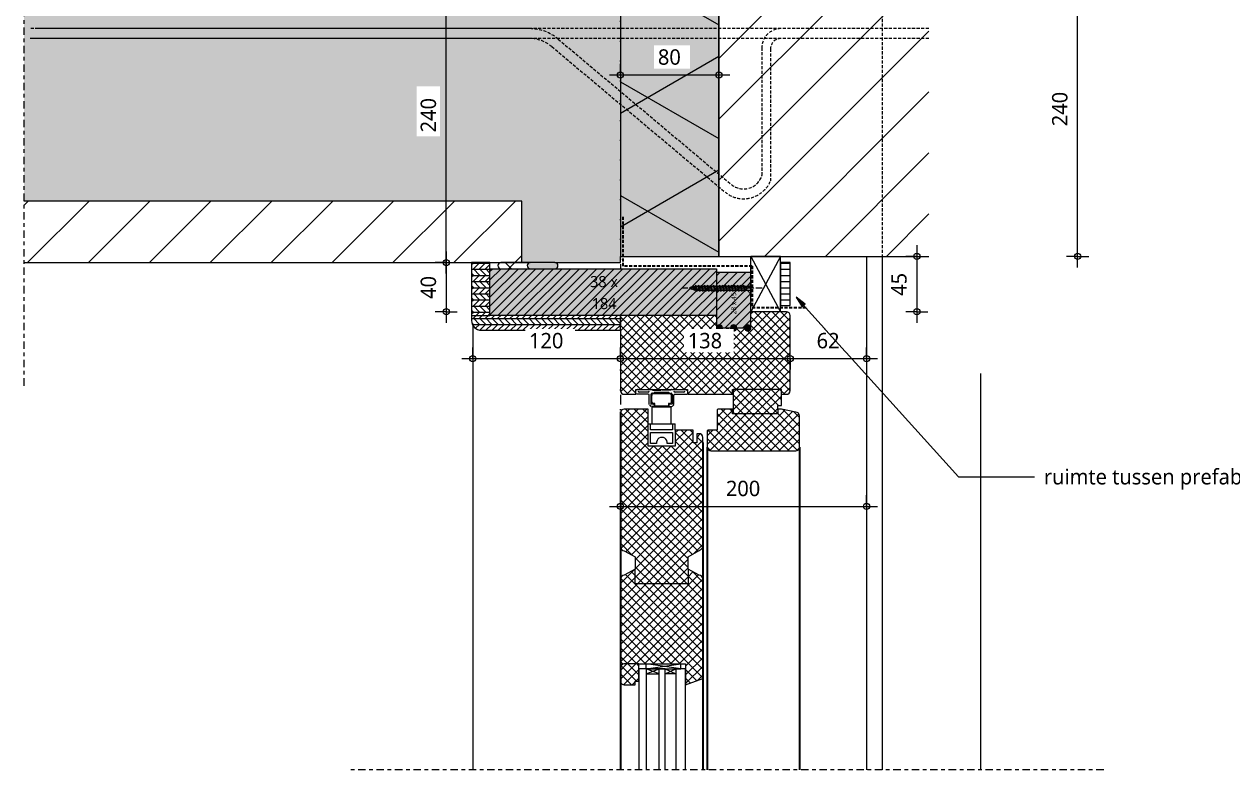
# Model space of a CAD drawing. Header units: millimetres. Extents: x -435 to 27166, y -19117 to 26500.
# Drawn here: x 7093 to 8075, y -17867 to -17261 of the extents above; entities that cross this region are included whole.
import ezdxf

# ---------------------------------------------------------------- set-up
doc = ezdxf.new("R2010")
doc.units = ezdxf.units.MM
for name, pattern in [('MV_center', [15, 6, -3, 3, -3]), ('MV_hartlijn_staal', [6.6, 5, -0.8, 0, -0.8]), ('MV_hidden', [3.75, 2.5, -1.25]), ('MV_stramien', [16, 8, -4, 0, -4])]:
    doc.linetypes.add(name, pattern=pattern)
for name, color, linetype, lineweight in [('A-ANNO-DIMS', 211, 'Continuous', 13), ('A-ANNO-DIMS-5', 211, 'Continuous', 13), ('A-ANNO-NOTE', 131, 'Continuous', 18), ('A-DETL', 90, 'Continuous', 13), ('A-DETL-GENF', 92, 'Continuous', 18), ('A-DETL-MEDM', 33, 'Continuous', 18), ('G-ANNO-TEXT', 231, 'Continuous', 13)]:
    doc.layers.add(name, color=color, linetype=linetype, lineweight=lineweight)
doc.styles.add('Segoe UI_1', font='segoeui.ttf', dxfattribs={"height": 4})
doc.styles.add('Segoe UI_2', font='segoeui.ttf', dxfattribs={"height": 9})
doc.styles.add('Segoe UI_3', font='segoeui.ttf', dxfattribs={"height": 12.5})
doc.dimstyles.new('2_5_mm_5', dxfattribs={"dimscale": 304.8, "dimtxt": 13.092049, "dimasz": 0.016404, "dimexe": 0.029528, "dimexo": 0.0625, "dimgap": 0.014764, "dimtad": 1, "dimdec": 0, "dimzin": 0, "dimdsep": 46, "dimtxsty": 'Segoe UI_3', "dimblk1": 'DOTBLANK', "dimblk2": 'DOTBLANK', "dimsah": 1, "dimcen": 0.09, "dimdle": 0.029528, "dimazin": 0, "dimtfac": 1, "dimtdec": 4, "dimtix": 1, "dimtmove": 0, "dimatfit": 3, "dimfxl": 0.029528, "dimfxlon": 1, "dimtvp": 1, "dimtfill": 1, "dimtolj": 1, "dimtzin": 0, "dimarcsym": 2})
pattern_1 = [(45, (0, 0), (-24.74874, 24.74874), [])]
pattern_2 = [(45, (0, 0), (-3.5355339, 3.5355339), []), (135, (0, 0), (-3.5355339, -3.5355339), [])]
pattern_3 = [(0, (0, 0), (0, 5), [50, 0]), (45, (0, 0), (5.00065916, 0), [7.071, -7.071]), (315, (0, 0), (5.00065916, 0), [7.071, -7.071])]

# ---------------------------------------------------------------- blocks, each defined once
blk = doc.blocks.new('42 isolatie - Type 1-3765415-Details Appartement')
at = {"layer": 'A-DETL-GENF'}
blk.add_hatch(color=256, dxfattribs=at).paths.add_polyline_path([(0.28, 80.8), (0.28, 0.8), (235.28, 0.8), (235.28, 80.8), (176.12, 80.8)])
at = {"layer": 'A-DETL-GENF', "lineweight": 13}
h = blk.add_hatch(dxfattribs=at)
h.set_pattern_fill('FP_87', color=256, style=0, pattern_type=2)
h.set_pattern_definition([(60, (0, 0), (-69.282, 40), []), (120, (0, 0), (-69.282, -40), [])])
h.paths.add_polyline_path([(0.28, 80.8), (0.28, 0.8), (235.28, 0.8), (235.28, 80.8), (176.12, 80.8)])
at = {"layer": 'A-DETL-GENF'}
for p, q in [((235.28, 80.8), (0.28, 80.8)), ((0.28, 80.8), (0.28, 0.8)), ((235.28, 80.8), (0.28, 80.8)), ((0.28, 80.8), (0.28, 0.8)), ((235.28, 0.8), (235.28, 80.8)), ((235.28, 0.8), (235.28, 80.8)), ((0.28, 0.8), (235.28, 0.8))]:
    blk.add_line(p, q, dxfattribs=at)
blk = doc.blocks.new('31 driedubbel_glas - HR___-V169-Details Appartement')
at = {"layer": 'A-DETL-GENF', "lineweight": 13}
for p, q in [((265, 0), (182.99, 0)), ((265, -21.5), (265, 0)), ((265, -6), (182.99, -6)), ((261, -6), (261, -16.5)), ((261, -16.5), (265, -6)), ((261, -6), (265, -16.5)), ((182.99, -16.5), (265, -16.5)), ((182.99, -21.5), (265, -21.5)), ((265, -21.5), (261, -30)), ((261, -21.5), (265, -30)), ((261, -30), (261, -21.5)), ((265, -21.5), (265, -30)), ((265, -30), (182.99, -30)), ((182.99, -38), (265, -38)), ((265, -30), (261, -30)), ((265, -38), (265, -30))]:
    blk.add_line(p, q, dxfattribs=at)
blk = doc.blocks.new('00 hout_rechthoekig_sls - Vuren 28x45-V172-Details Appartement')
at = {"layer": 'A-DETL-GENF', "lineweight": 13}
blk.add_hatch(color=256, dxfattribs=at).paths.add_polyline_path([(45, 5), (45, 11.5), (44.35, 11.59), (43.75, 11.83), (43.23, 12.23), (42.83, 12.75), (42.59, 13.35), (42.5, 14), (42.59, 14.65), (42.83, 15.25), (43.23, 15.77), (43.75, 16.17), (44.35, 16.41), (45, 16.5), (45, 23), (44.35, 23.09), (43.75, 23.33), (43.23, 23.73), (42.83, 24.25), (42.59, 24.85), (42.5, 25.5), (42.59, 26.15), (42.83, 26.75), (43.23, 27.27), (43.75, 27.67), (44.35, 27.91), (45, 28), (0, 28), (0, 0), (45, 0), (44.35, 0.09), (43.75, 0.33), (43.23, 0.73), (42.83, 1.25), (42.59, 1.85), (42.5, 2.5), (42.59, 3.15), (42.83, 3.75), (43.23, 4.27), (43.75, 4.67), (44.35, 4.91)])
at = {"layer": 'A-DETL-MEDM', "lineweight": 13}
h = blk.add_hatch(dxfattribs=at)
h.set_pattern_fill('FP_188', color=256, style=0, pattern_type=2)
h.set_pattern_definition([(135, (-17462.616, -7655.977), (-3.5355339, -3.5355339), [])])
h.paths.add_polyline_path([(45, 5), (45, 11.5), (44.35, 11.59), (43.75, 11.83), (43.23, 12.23), (42.83, 12.75), (42.59, 13.35), (42.5, 14), (42.59, 14.65), (42.83, 15.25), (43.23, 15.77), (43.75, 16.17), (44.35, 16.41), (45, 16.5), (45, 23), (44.35, 23.09), (43.75, 23.33), (43.23, 23.73), (42.83, 24.25), (42.59, 24.85), (42.5, 25.5), (42.59, 26.15), (42.83, 26.75), (43.23, 27.27), (43.75, 27.67), (44.35, 27.91), (45, 28), (0, 28), (0, 0), (45, 0), (44.35, 0.09), (43.75, 0.33), (43.23, 0.73), (42.83, 1.25), (42.59, 1.85), (42.5, 2.5), (42.59, 3.15), (42.83, 3.75), (43.23, 4.27), (43.75, 4.67), (44.35, 4.91)])
at = {"layer": 'A-DETL-MEDM'}
for p, q in [((45, 28), (0, 28)), ((0, 28), (0, 0)), ((45, 28), (0, 28)), ((45, 16.5), (45, 23)), ((45, 16.5), (45, 23)), ((45, 16.5), (45, 23)), ((45, 5), (45, 11.5)), ((45, 5), (45, 11.5)), ((45, 5), (45, 11.5)), ((0, 0), (34.99, 0)), ((34.99, 0), (45, 0))]:
    blk.add_line(p, q, dxfattribs=at)
blk = doc.blocks.new('00 hout_rechthoekig_sls - SLS 38x184-V173-Details Appartement')
at = {"layer": 'A-DETL-GENF', "lineweight": 13}
blk.add_hatch(color=256, dxfattribs=at).paths.add_polyline_path([(184, -38), (184, 0), (0, 0), (0, -38), (82.57, -38)])
at = {"layer": 'A-DETL-MEDM', "lineweight": 13}
h = blk.add_hatch(dxfattribs=at)
h.set_pattern_fill('FP_189', color=256, style=0, pattern_type=2)
h.set_pattern_definition([(45, (-7471.977, 17459.61), (-3.5355339, 3.5355339), [])])
h.paths.add_polyline_path([(184, -38), (184, 0), (0, 0), (0, -38), (82.57, -38)])
at = {"layer": 'A-DETL-MEDM'}
for p, q in [((0, 0), (184, 0)), ((0, -38), (0, 0)), ((184, 0), (184, -38)), ((184, 0), (184, -38)), ((184, 0), (184, -38)), ((184, -38), (0, -38)), ((184, -38), (0, -38))]:
    blk.add_line(p, q, dxfattribs=at)
blk = doc.blocks.new('28 schroeven 2D - Verzonken schroef 5_0x50mm-3138919-Details Appartement')
at = {"layer": 'A-DETL-GENF', "lineweight": 5}
for p, q in [((-4.9, 0), (4.9, 0)), ((-2.04, -2.4), (-4.9, 0)), ((4.9, 0), (2.04, -2.4)), ((-4.54, -0.3), (4.54, -0.3)), ((2.5, -4.74), (-2.5, -5.9)), ((-2.5, -5.9), (-1.75, -5.26)), ((2.5, -7.17), (-2.5, -8.34)), ((-2.5, -8.34), (-1.75, -7.7)), ((2.5, -9.61), (-2.5, -10.77)), ((-1.5, -4), (1.53, -3.26)), ((-1.5, -3.55), (-1.5, -45)), ((1.5, -45), (1.5, -3.55)), ((1.75, -5.38), (2.5, -4.74)), ((1.75, -7.81), (2.5, -7.17)), ((1.75, -10.25), (2.5, -9.61)), ((-2.5, -10.77), (-1.75, -10.13)), ((2.5, -12.05), (-2.5, -13.21)), ((-2.5, -13.21), (-1.75, -12.57)), ((2.5, -14.48), (-2.5, -15.65)), ((-2.5, -15.65), (-1.75, -15.01)), ((2.5, -16.92), (-2.5, -18.09)), ((-2.5, -18.09), (-1.75, -17.45)), ((2.5, -19.36), (-2.5, -20.52)), ((1.75, -12.69), (2.5, -12.05)), ((1.75, -15.12), (2.5, -14.48)), ((1.75, -17.56), (2.5, -16.92)), ((1.75, -20), (2.5, -19.36)), ((-2.5, -20.52), (-1.75, -19.88)), ((2.5, -21.8), (-2.5, -22.96)), ((-2.5, -22.96), (-1.75, -22.32)), ((2.5, -24.23), (-2.5, -25.4)), ((-2.5, -25.4), (-1.75, -24.76)), ((2.5, -26.67), (-2.5, -27.83)), ((-2.5, -27.83), (-1.75, -27.19)), ((2.5, -29.11), (-2.5, -30.27)), ((1.75, -22.44), (2.5, -21.8)), ((1.75, -24.87), (2.5, -24.23)), ((1.75, -27.31), (2.5, -26.67)), ((1.75, -29.75), (2.5, -29.11)), ((-2.5, -30.27), (-1.75, -29.63)), ((2.5, -31.54), (-2.5, -32.71)), ((-2.5, -32.71), (-1.75, -32.07)), ((2.5, -33.98), (-2.5, -35.15)), ((-2.5, -35.15), (-1.75, -34.51)), ((2.5, -36.42), (-2.5, -37.58)), ((-2.5, -37.58), (-1.75, -36.94)), ((2.5, -38.86), (-2.5, -40.02)), ((1.75, -32.18), (2.5, -31.54)), ((1.75, -34.62), (2.5, -33.98)), ((1.75, -37.06), (2.5, -36.42)), ((1.75, -39.5), (2.5, -38.86)), ((-2.5, -40.02), (-1.75, -39.38)), ((2.5, -41.29), (-2.5, -42.46)), ((-2.5, -42.46), (-1.75, -41.82)), ((2.5, -43.73), (-2.5, -44.89)), ((-2.5, -44.89), (-1.75, -44.25)), ((1.76, -45.84), (-1.76, -46.66)), ((-1.76, -46.66), (-1.01, -46.02)), ((-1.5, -45), (0, -50)), ((-1.02, -48.71), (-0.27, -48.07)), ((1.02, -48.23), (-1.02, -48.71)), ((0, -50), (1.5, -45)), ((0.27, -48.87), (1.02, -48.23)), ((1.01, -46.48), (1.76, -45.84)), ((1.75, -41.93), (2.5, -41.29)), ((1.75, -44.37), (2.5, -43.73))]:
    blk.add_line(p, q, dxfattribs=at)
at = {"layer": 'A-DETL-GENF'}
for p, q in [((-1.5, -3.55), (-1.5, 0)), ((1.5, -3.55), (1.5, 0))]:
    blk.add_line(p, q, dxfattribs=at)
at = {"layer": 'A-DETL-GENF', "linetype": 'MV_hartlijn_staal', "lineweight": 13}
blk.add_line((0, 9.1), (0, -55.9), dxfattribs=at)
at = {"layer": 'A-DETL-GENF', "lineweight": 5}
for centre, start, end in [((-3, -3.55), 360, 50), ((3, -3.55), 130, 180)]:
    blk.add_arc(centre, 1.5, start, end, dxfattribs=at)
for points in [[(-2.5, -5.9), (-1.83, -6.19), (1.75, -5.38)], [(-2.5, -8.34), (-1.83, -8.63), (1.75, -7.81)], [(-1.75, -5.26), (2.23, -4.46), (2.5, -4.74)], [(-1.75, -7.7), (2.23, -6.9), (2.5, -7.17)], [(-1.75, -10.13), (2.23, -9.33), (2.5, -9.61)], [(-2.5, -10.77), (-1.83, -11.07), (1.75, -10.25)], [(-2.5, -13.21), (-1.83, -13.5), (1.75, -12.69)], [(-2.5, -15.65), (-1.83, -15.94), (1.75, -15.12)], [(-2.5, -18.09), (-1.83, -18.38), (1.75, -17.56)], [(-1.75, -12.57), (2.23, -11.77), (2.5, -12.05)], [(-1.75, -15.01), (2.23, -14.21), (2.5, -14.48)], [(-1.75, -17.45), (2.23, -16.64), (2.5, -16.92)], [(-1.75, -19.88), (2.23, -19.08), (2.5, -19.36)], [(-2.5, -20.52), (-1.83, -20.82), (1.75, -20)], [(-2.5, -22.96), (-1.83, -23.25), (1.75, -22.44)], [(-2.5, -25.4), (-1.83, -25.69), (1.75, -24.87)], [(-2.5, -27.83), (-1.83, -28.13), (1.75, -27.31)], [(-1.75, -22.32), (2.23, -21.52), (2.5, -21.8)], [(-1.75, -24.76), (2.23, -23.96), (2.5, -24.23)], [(-1.75, -27.19), (2.23, -26.39), (2.5, -26.67)], [(-1.75, -29.63), (2.23, -28.83), (2.5, -29.11)], [(-2.5, -30.27), (-1.83, -30.56), (1.75, -29.75)], [(-2.5, -32.71), (-1.83, -33), (1.75, -32.18)], [(-2.5, -35.15), (-1.83, -35.44), (1.75, -34.62)], [(-2.5, -37.58), (-1.83, -37.88), (1.75, -37.06)], [(-1.75, -32.07), (2.23, -31.27), (2.5, -31.54)], [(-1.75, -34.51), (2.23, -33.7), (2.5, -33.98)], [(-1.75, -36.94), (2.23, -36.14), (2.5, -36.42)], [(-1.75, -39.38), (2.23, -38.58), (2.5, -38.86)], [(-2.5, -40.02), (-1.83, -40.31), (1.75, -39.5)], [(-2.5, -42.46), (-1.83, -42.75), (1.75, -41.93)], [(-2.5, -44.89), (-1.83, -45.19), (1.75, -44.37)], [(-1.76, -46.66), (-1.34, -46.87), (1.01, -46.48)], [(-1.75, -41.82), (2.23, -41.02), (2.5, -41.29)], [(-1.75, -44.25), (2.23, -43.45), (2.5, -43.73)], [(-1.02, -48.71), (-0.85, -48.85), (0.27, -48.87)], [(-1.01, -46.02), (1.59, -45.65), (1.76, -45.84)], [(-0.27, -48.07), (0.96, -48.13), (1.02, -48.23)]]:
    blk.add_open_spline(points, degree=2, dxfattribs=at)
blk = doc.blocks.new('Repeating Detail - 00 g lijmbolletje s e-V14-Details Appartement')
at = {"layer": 'A-DETL-GENF'}
for points in [[(-25.5, 0), (-25.41, -0.65), (-25.17, -1.25), (-24.77, -1.77), (-24.25, -2.17), (-23.65, -2.41), (-23, -2.5), (-22.35, -2.41), (-21.75, -2.17), (-21.23, -1.77), (-20.83, -1.25), (-20.59, -0.65), (-20.5, 0), (-20.59, 0.65), (-20.83, 1.25), (-21.23, 1.77), (-21.75, 2.17), (-22.35, 2.41), (-23, 2.5), (-23.65, 2.41), (-24.25, 2.17), (-24.77, 1.77), (-25.17, 1.25), (-25.41, 0.65)], [(-14, 0), (-13.91, -0.65), (-13.67, -1.25), (-13.27, -1.77), (-12.75, -2.17), (-12.15, -2.41), (-11.5, -2.5), (-10.85, -2.41), (-10.25, -2.17), (-9.73, -1.77), (-9.33, -1.25), (-9.09, -0.65), (-9, 0), (-9.09, 0.65), (-9.33, 1.25), (-9.73, 1.77), (-10.25, 2.17), (-10.85, 2.41), (-11.5, 2.5), (-12.15, 2.41), (-12.75, 2.17), (-13.27, 1.77), (-13.67, 1.25), (-13.91, 0.65)], [(-2.5, 0), (-2.41, -0.65), (-2.17, -1.25), (-1.77, -1.77), (-1.25, -2.17), (-0.65, -2.41), (0, -2.5), (0.65, -2.41), (1.25, -2.17), (1.77, -1.77), (2.17, -1.25), (2.41, -0.65), (2.5, 0), (2.41, 0.65), (2.17, 1.25), (1.77, 1.77), (1.25, 2.17), (0.65, 2.41), (0, 2.5), (-0.65, 2.41), (-1.25, 2.17), (-1.77, 1.77), (-2.17, 1.25), (-2.41, 0.65)]]:
    blk.add_hatch(color=256, dxfattribs=at).paths.add_polyline_path(points)
for centre, start, end in [((-23, 0), 360, 180), ((-23, 0), 180, 360), ((-11.5, 0), 360, 180), ((-11.5, 0), 180, 360), ((0, 0), 360, 180), ((0, 0), 180, 360)]:
    blk.add_arc(centre, 2.5, start, end, dxfattribs=at)
blk = doc.blocks.new('NLRS_00_DI_maskeer - Type 1-4234966-Details Appartement')
at = {"layer": 'A-DETL-GENF', "linetype": 'MV_center'}
blk.add_line((435, 0), (-100, 0), dxfattribs=at)
blk = doc.blocks.new('NLRS_00_DI_maskeer - Type 1-4235007-Details Appartement')
at = {"layer": 'A-DETL-GENF', "linetype": 'MV_center'}
blk.add_line((512.77, 0), (-100, 0), dxfattribs=at)
blk = doc.blocks.new('DIMBLOCK619-Details Appartement')
at = {"layer": 'A-ANNO-DIMS-5'}
for p, q in [((7436.42, -17214.61), (7427.42, -17214.61)), ((7436.42, -17463.61), (7436.42, -17214.61)), ((7436.42, -17214.61), (7445.42, -17214.61)), ((7436.42, -17454.61), (7427.42, -17454.61)), ((7436.42, -17454.61), (7445.42, -17454.61))]:
    blk.add_line(p, q, dxfattribs=at)
for centre in [(7436.42, -17214.61), (7436.42, -17454.61)]:
    blk.add_circle(centre, 2.5, dxfattribs=at)
at = {"layer": 'A-ANNO-DIMS-5', "color": 0, "insert": (7415.61, -17348.89), "char_height": 12.5, "width": 34.2774, "attachment_point": 1, "rotation": 90, "line_spacing_factor": 1.142579, "style": 'Segoe UI_3', "bg_fill": 3, "box_fill_scale": 1.25, "bg_fill_color": 9, "bg_fill_true_color": 13158600, "bg_fill_transparency": 0}
blk.add_mtext('240', dxfattribs=at)
blk = doc.blocks.new('_DotBlank')
at = {"color": 0, "linetype": 'ByBlock', "lineweight": -2}
blk.add_line((-0.5, 0), (-1, 0), dxfattribs=at)
blk.add_circle((0, 0), 0.5, dxfattribs=at)
blk = doc.blocks.new('DIMBLOCK624-Details Appartement')
at = {"layer": 'A-ANNO-DIMS-5'}
for p, q in [((7577.98, -17652.6), (7577.98, -17643.6)), ((7777.98, -17652.6), (7777.98, -17643.6)), ((7568.98, -17652.6), (7786.98, -17652.6)), ((7577.98, -17652.6), (7577.98, -17661.6)), ((7777.98, -17652.6), (7777.98, -17661.6))]:
    blk.add_line(p, q, dxfattribs=at)
for centre in [(7577.98, -17652.6), (7777.98, -17652.6)]:
    blk.add_circle(centre, 2.5, dxfattribs=at)
at = {"layer": 'A-ANNO-DIMS-5', "color": 0, "insert": (7663.7, -17631.8), "char_height": 12.5, "width": 34.2774, "attachment_point": 1, "line_spacing_factor": 1.142579, "style": 'Segoe UI_3', "bg_fill": 3, "box_fill_scale": 1.25, "bg_fill_color": 9, "bg_fill_true_color": 13158600, "bg_fill_transparency": 0}
blk.add_mtext('200', dxfattribs=at)
blk = doc.blocks.new('DIMBLOCK625-Details Appartement')
at = {"layer": 'A-ANNO-DIMS-5'}
for p, q in [((7457.98, -17532.57), (7457.98, -17523.57)), ((7577.98, -17532.57), (7577.98, -17523.57)), ((7448.98, -17532.57), (7577.98, -17532.57)), ((7457.98, -17532.57), (7457.98, -17541.57)), ((7577.98, -17532.57), (7577.98, -17541.57))]:
    blk.add_line(p, q, dxfattribs=at)
for centre in [(7457.98, -17532.57), (7577.98, -17532.57)]:
    blk.add_circle(centre, 2.5, dxfattribs=at)
at = {"layer": 'A-ANNO-DIMS-5', "color": 0, "insert": (7503.7, -17511.76), "char_height": 12.5, "width": 34.2774, "attachment_point": 1, "line_spacing_factor": 1.142579, "style": 'Segoe UI_3', "bg_fill": 3, "box_fill_scale": 1.25, "bg_fill_color": 9, "bg_fill_true_color": 13158600, "bg_fill_transparency": 0}
blk.add_mtext('120', dxfattribs=at)
blk = doc.blocks.new('DIMBLOCK626-Details Appartement')
at = {"layer": 'A-ANNO-DIMS-5'}
for p, q in [((7577.98, -17532.57), (7577.98, -17523.57)), ((7715.98, -17532.57), (7715.98, -17523.57)), ((7577.98, -17532.57), (7715.98, -17532.57)), ((7577.98, -17532.57), (7577.98, -17541.57)), ((7715.98, -17532.57), (7715.98, -17541.57))]:
    blk.add_line(p, q, dxfattribs=at)
for centre in [(7577.98, -17532.57), (7715.98, -17532.57)]:
    blk.add_circle(centre, 2.5, dxfattribs=at)
at = {"layer": 'A-ANNO-DIMS-5', "color": 0, "insert": (7632.7, -17511.76), "char_height": 12.5, "width": 34.2774, "attachment_point": 1, "line_spacing_factor": 1.142579, "style": 'Segoe UI_3', "bg_fill": 3, "box_fill_scale": 1.25, "bg_fill_color": 9, "bg_fill_true_color": 13158600, "bg_fill_transparency": 0}
blk.add_mtext('138', dxfattribs=at)
blk = doc.blocks.new('DIMBLOCK627-Details Appartement')
at = {"layer": 'A-ANNO-DIMS-5'}
for p, q in [((7715.98, -17532.57), (7715.98, -17523.57)), ((7777.98, -17532.57), (7777.98, -17523.57)), ((7715.98, -17532.57), (7786.98, -17532.57)), ((7715.98, -17532.57), (7715.98, -17541.57)), ((7777.98, -17532.57), (7777.98, -17541.57))]:
    blk.add_line(p, q, dxfattribs=at)
for centre in [(7715.98, -17532.57), (7777.98, -17532.57)]:
    blk.add_circle(centre, 2.5, dxfattribs=at)
at = {"layer": 'A-ANNO-DIMS-5', "color": 0, "insert": (7737.46, -17511.76), "char_height": 12.5, "width": 22.8516, "attachment_point": 1, "line_spacing_factor": 1.142579, "style": 'Segoe UI_3', "bg_fill": 3, "box_fill_scale": 1.25, "bg_fill_color": 9, "bg_fill_true_color": 13158600, "bg_fill_transparency": 0}
blk.add_mtext('62', dxfattribs=at)
blk = doc.blocks.new('DIMBLOCK628-Details Appartement')
at = {"layer": 'A-ANNO-DIMS-5'}
for p, q in [((7949.59, -17458.61), (7949.59, -17200.61)), ((7949.59, -17209.61), (7940.59, -17209.61)), ((7949.59, -17209.61), (7958.59, -17209.61)), ((7949.59, -17449.61), (7940.59, -17449.61)), ((7949.59, -17449.61), (7958.59, -17449.61))]:
    blk.add_line(p, q, dxfattribs=at)
for centre in [(7949.59, -17209.61), (7949.59, -17449.61)]:
    blk.add_circle(centre, 2.5, dxfattribs=at)
at = {"layer": 'A-ANNO-DIMS-5', "color": 0, "insert": (7928.78, -17343.89), "char_height": 12.5, "width": 34.2774, "attachment_point": 1, "rotation": 90, "line_spacing_factor": 1.142579, "style": 'Segoe UI_3', "bg_fill": 3, "box_fill_scale": 1.25, "bg_fill_color": 9, "bg_fill_true_color": 13158600, "bg_fill_transparency": 0}
blk.add_mtext('240', dxfattribs=at)
blk = doc.blocks.new('DIMBLOCK630-Details Appartement')
at = {"layer": 'A-ANNO-DIMS-5'}
for p, q in [((7577.98, -17302.23), (7577.98, -17293.23)), ((7657.98, -17302.23), (7657.98, -17293.23)), ((7568.98, -17302.23), (7666.98, -17302.23)), ((7577.98, -17302.23), (7577.98, -17311.23)), ((7657.98, -17302.23), (7657.98, -17311.23))]:
    blk.add_line(p, q, dxfattribs=at)
for centre in [(7577.98, -17302.23), (7657.98, -17302.23)]:
    blk.add_circle(centre, 2.5, dxfattribs=at)
at = {"layer": 'A-ANNO-DIMS-5', "color": 0, "insert": (7608.46, -17281.42), "char_height": 12.5, "width": 22.8516, "attachment_point": 1, "line_spacing_factor": 1.142579, "style": 'Segoe UI_3', "bg_fill": 3, "box_fill_scale": 1.25, "bg_fill_color": 9, "bg_fill_true_color": 13158600, "bg_fill_transparency": 0}
blk.add_mtext('80', dxfattribs=at)
blk = doc.blocks.new('DIMBLOCK631-Details Appartement')
at = {"layer": 'A-ANNO-DIMS-5'}
for p, q in [((7818.89, -17440.61), (7818.89, -17503.6)), ((7818.89, -17449.61), (7809.89, -17449.61)), ((7818.89, -17449.61), (7827.89, -17449.61)), ((7818.89, -17494.6), (7809.89, -17494.6)), ((7818.89, -17494.6), (7827.89, -17494.6))]:
    blk.add_line(p, q, dxfattribs=at)
for centre in [(7818.89, -17449.61), (7818.89, -17494.6)]:
    blk.add_circle(centre, 2.5, dxfattribs=at)
at = {"layer": 'A-ANNO-DIMS-5', "color": 0, "insert": (7798.08, -17481.63), "char_height": 12.5, "width": 22.8516, "attachment_point": 1, "rotation": 90, "line_spacing_factor": 1.142579, "style": 'Segoe UI_3', "bg_fill": 3, "box_fill_scale": 1.25, "bg_fill_color": 9, "bg_fill_true_color": 13158600, "bg_fill_transparency": 0}
blk.add_mtext('45', dxfattribs=at)
blk = doc.blocks.new('DIMBLOCK632-Details Appartement')
at = {"layer": 'A-ANNO-DIMS-5'}
for p, q in [((7436.42, -17445.61), (7436.42, -17503.6)), ((7436.42, -17454.61), (7427.42, -17454.61)), ((7436.42, -17454.61), (7445.42, -17454.61)), ((7436.42, -17494.6), (7427.42, -17494.6)), ((7436.42, -17494.6), (7445.42, -17494.6))]:
    blk.add_line(p, q, dxfattribs=at)
for centre in [(7436.42, -17454.61), (7436.42, -17494.6)]:
    blk.add_circle(centre, 2.5, dxfattribs=at)
at = {"layer": 'A-ANNO-DIMS-5', "color": 0, "insert": (7415.61, -17484.13), "char_height": 12.5, "width": 22.8516, "attachment_point": 1, "rotation": 90, "line_spacing_factor": 1.142579, "style": 'Segoe UI_3', "bg_fill": 3, "box_fill_scale": 1.25, "bg_fill_color": 9, "bg_fill_true_color": 13158600, "bg_fill_transparency": 0}
blk.add_mtext('40', dxfattribs=at)

msp = doc.modelspace()

# ---------------------------------------------------------------- hatches: boundary and pattern name
at = {"layer": 'A-DETL-GENF', "lineweight": 13}
h = msp.add_hatch(dxfattribs=at)
h.set_pattern_fill('FP_78', color=250, style=0, pattern_type=2)
h.set_pattern_definition(pattern_1)
h.paths.add_polyline_path([(7828.69, -17449.61), (7828.69, -17229.61), (7770.52, -17229.61), (7740.37, -17166.39), (7657.98, -17166.39), (7657.98, -17449.61), (7673.15, -17449.61)])
at = {"layer": 'A-DETL-GENF'}
for color, points in [(9, [(7497.98, -17454.61), (7577.98, -17454.61), (7577.98, -17214.61), (7093.38, -17214.61), (7093.38, -17404.61), (7497.98, -17404.61)]), (7, [(7524.71, -17459.61), (7525.36, -17459.52), (7525.96, -17459.27), (7526.48, -17458.88), (7526.88, -17458.36), (7527.13, -17457.76), (7527.21, -17457.11), (7527.13, -17456.46), (7526.88, -17455.86), (7526.48, -17455.34), (7525.96, -17454.94), (7525.36, -17454.69), (7524.71, -17454.61), (7504.71, -17454.61), (7504.07, -17454.69), (7503.46, -17454.94), (7502.95, -17455.34), (7502.55, -17455.86), (7502.3, -17456.46), (7502.21, -17457.11), (7502.3, -17457.76), (7502.55, -17458.36), (7502.95, -17458.88), (7503.46, -17459.27), (7504.07, -17459.52), (7504.71, -17459.61)])]:
    msp.add_hatch(color=color, dxfattribs=at).paths.add_polyline_path(points)
at = {"layer": 'A-DETL-GENF', "lineweight": 13}
h = msp.add_hatch(dxfattribs=at)
h.set_pattern_fill('FP_78', color=250, style=0, pattern_type=2)
h.set_pattern_definition(pattern_1)
h.paths.add_polyline_path([(7497.98, -17454.61), (7497.98, -17404.61), (7093.38, -17404.61), (7093.38, -17454.61), (7471.98, -17454.61)])
h = msp.add_hatch(dxfattribs=at)
h.set_pattern_fill('FP_11', color=254, style=0, pattern_type=2)
h.set_pattern_definition(pattern_3)
h.paths.add_polyline_path([(7471.98, -17497.61), (7471.98, -17454.61), (7456.98, -17454.61), (7456.98, -17497.61)])
h = msp.add_hatch(dxfattribs=at)
h.set_pattern_fill('FP_21', color=251, style=0, pattern_type=2)
h.set_pattern_definition([(45, (0, 0), (-10.606602, 10.606602), []), (135, (0, 0), (-10.606602, -10.606602), [])])
h.paths.add_polyline_path([(7480.81, -17459.61), (7504.71, -17459.61), (7504.07, -17459.52), (7503.46, -17459.27), (7502.95, -17458.88), (7502.55, -17458.36), (7502.3, -17457.76), (7502.21, -17457.11), (7502.3, -17456.46), (7502.55, -17455.86), (7502.95, -17455.34), (7503.46, -17454.94), (7504.07, -17454.69), (7504.71, -17454.61), (7480.81, -17454.61), (7480.17, -17454.69), (7479.56, -17454.94), (7479.05, -17455.34), (7478.65, -17455.86), (7478.4, -17456.46), (7478.31, -17457.11), (7478.4, -17457.76), (7478.65, -17458.36), (7479.05, -17458.88), (7479.56, -17459.27), (7480.17, -17459.52)])
h = msp.add_hatch(dxfattribs=at)
h.set_pattern_fill('FP_36', color=254, style=0, pattern_type=2)
h.set_pattern_definition([(0, (0, 0), (0, 5), [])])
h.paths.add_polyline_path([(7715.98, -17489.61), (7715.98, -17454.61), (7707.98, -17454.61), (7707.98, -17489.61)])
h = msp.add_hatch(dxfattribs=at)
h.set_pattern_fill('FP_11', color=254, style=0, pattern_type=2)
h.set_pattern_definition(pattern_3)
h.paths.add_polyline_path([(7577.98, -17509.61), (7577.98, -17497.61), (7456.98, -17497.61), (7456.98, -17501.61), (7457.25, -17503.68), (7458.05, -17505.61), (7459.32, -17507.27), (7460.98, -17508.54), (7462.91, -17509.34), (7464.98, -17509.61), (7554.55, -17509.61)])
h = msp.add_hatch(dxfattribs=at)
h.set_pattern_fill('FP_20', color=250, style=0, pattern_type=2)
h.set_pattern_definition(pattern_2)
h.paths.add_polyline_path([(7580.98, -17561.6), (7590.46, -17561.6), (7590.46, -17557.6), (7632.46, -17557.6), (7632.46, -17561.6), (7669, -17561.6), (7669, -17557.6), (7709, -17557.6), (7709, -17561.6), (7712.98, -17561.6), (7713.75, -17561.5), (7714.48, -17561.2), (7715.1, -17560.72), (7715.58, -17560.1), (7715.88, -17559.38), (7715.98, -17558.6), (7715.98, -17497.6), (7715.88, -17496.83), (7715.58, -17496.1), (7715.1, -17495.48), (7714.48, -17495.01), (7713.75, -17494.71), (7712.98, -17494.6), (7683.98, -17494.6), (7683.98, -17507.62), (7683.89, -17508.26), (7683.64, -17508.87), (7683.25, -17509.38), (7682.73, -17509.78), (7682.12, -17510.03), (7681.48, -17510.12), (7680.83, -17510.03), (7680.23, -17509.78), (7679.71, -17509.38), (7679.31, -17508.87), (7679.06, -17508.26), (7678.98, -17507.62), (7672.48, -17507.62), (7672.39, -17508.26), (7672.14, -17508.87), (7671.75, -17509.38), (7671.23, -17509.78), (7670.62, -17510.03), (7669.98, -17510.12), (7669.33, -17510.03), (7668.73, -17509.78), (7668.21, -17509.38), (7667.81, -17508.87), (7667.56, -17508.26), (7667.48, -17507.62), (7660.98, -17507.62), (7660.89, -17508.26), (7660.64, -17508.87), (7660.25, -17509.38), (7659.73, -17509.78), (7659.12, -17510.03), (7658.48, -17510.12), (7657.83, -17510.03), (7657.23, -17509.78), (7656.71, -17509.38), (7656.31, -17508.87), (7656.06, -17508.26), (7655.98, -17507.62), (7655.98, -17497.61), (7577.98, -17497.61), (7577.98, -17558.6), (7578.08, -17559.38), (7578.38, -17560.1), (7578.86, -17560.72), (7579.48, -17561.2), (7580.2, -17561.5)])
h = msp.add_hatch(dxfattribs=at)
h.set_pattern_fill('FP_20', color=250, style=0, pattern_type=2)
h.set_pattern_definition(pattern_2)
h.paths.add_polyline_path([(7669.5, -17577.6), (7706, -17577.6), (7706, -17570.6), (7709, -17570.6), (7709, -17557.6), (7669.5, -17557.6)])
h = msp.add_hatch(dxfattribs=at)
h.set_pattern_fill('FP_20', color=250, style=0, pattern_type=2)
h.set_pattern_definition(pattern_2)
h.paths.add_polyline_path([(7632.98, -17715.59), (7632.98, -17693.59), (7641.98, -17688.59), (7643.16, -17687.78), (7644.17, -17686.77), (7644.98, -17685.59), (7644.98, -17596.6), (7644.88, -17595.83), (7644.58, -17595.1), (7644.1, -17594.48), (7643.48, -17594.01), (7642.75, -17593.71), (7641.98, -17593.6), (7639.98, -17593.6), (7639.98, -17601.1), (7636.98, -17601.1), (7636.98, -17590.6), (7622.46, -17590.6), (7622.46, -17603.6), (7600.48, -17603.6), (7600.48, -17573.6), (7580.98, -17573.6), (7580.21, -17573.7), (7579.49, -17574), (7578.87, -17574.48), (7578.4, -17575.1), (7578.1, -17575.82), (7578, -17576.59), (7578, -17685.64), (7578.1, -17686.43), (7578.4, -17687.15), (7578.88, -17687.78), (7579.51, -17688.26), (7580.23, -17688.56), (7581.02, -17688.66), (7589.98, -17693.59), (7589.98, -17715.59), (7630.98, -17715.59)])
h = msp.add_hatch(dxfattribs=at)
h.set_pattern_fill('FP_20', color=250, style=0, pattern_type=2)
h.set_pattern_definition(pattern_2)
h.paths.add_polyline_path([(7673.15, -17607.6), (7720.5, -17607.6), (7721.28, -17607.5), (7722, -17607.2), (7722.62, -17606.72), (7723.1, -17606.1), (7723.4, -17605.38), (7723.5, -17604.6), (7723.5, -17579.1), (7723.4, -17578.33), (7723.1, -17577.6), (7722.62, -17576.98), (7722, -17576.51), (7721.28, -17576.21), (7720.5, -17576.1), (7709, -17573.6), (7706, -17573.6), (7706, -17577.6), (7669, -17577.6), (7669, -17573.6), (7657.2, -17573.6), (7656.5, -17574.3), (7656.5, -17590.6), (7649.2, -17590.6), (7648.5, -17591.3), (7648.5, -17604.6), (7648.61, -17605.38), (7648.91, -17606.1), (7649.38, -17606.72), (7650, -17607.2), (7650.73, -17607.5), (7651.5, -17607.6)])
h = msp.add_hatch(dxfattribs=at)
h.set_pattern_fill('FP_20', color=250, style=0, pattern_type=2)
h.set_pattern_definition(pattern_2)
h.paths.add_polyline_path([(7630.98, -17797.59), (7644.98, -17792.49), (7644.98, -17711.59), (7644.9, -17710.92), (7644.68, -17710.29), (7644.32, -17709.72), (7643.85, -17709.24), (7643.28, -17708.89), (7642.65, -17708.67), (7641.98, -17708.59), (7632.98, -17703.59), (7632.98, -17715.59), (7589.98, -17715.59), (7589.98, -17703.59), (7580.99, -17708.6), (7580.22, -17708.7), (7579.5, -17709), (7578.88, -17709.47), (7578.4, -17710.09), (7578.11, -17710.81), (7578, -17711.59), (7578, -17777.55), (7578.11, -17778.34), (7578.41, -17779.08), (7578.9, -17779.71), (7579.53, -17780.2), (7580.27, -17780.51), (7581.06, -17780.61), (7630.98, -17780.61)])
h = msp.add_hatch(dxfattribs=at)
h.set_pattern_fill('FP_20', color=250, style=0, pattern_type=2)
h.set_pattern_definition(pattern_2)
h.paths.add_polyline_path([(7590.02, -17797.61), (7590.02, -17794.61), (7592.98, -17794.61), (7592.98, -17780.61), (7580.98, -17780.61), (7580.2, -17780.71), (7579.48, -17781.01), (7578.86, -17781.49), (7578.38, -17782.11), (7578.08, -17782.83), (7577.98, -17783.61), (7577.98, -17794.61), (7578.08, -17795.39), (7578.38, -17796.11), (7578.86, -17796.73), (7579.48, -17797.21), (7580.2, -17797.51), (7580.98, -17797.61)])
at = {"layer": 'G-ANNO-TEXT'}
msp.add_hatch(color=7, dxfattribs=at).paths.add_polyline_path([(7720.86, -17482.76), (7725.72, -17490.5), (7728.07, -17488.37)])

# ---------------------------------------------------------------- linework, layer by layer
at = {"layer": 'A-DETL', "linetype": 'MV_stramien', "lineweight": 18}
for p, q in [((7577.98, -16844.1), (7577.98, -17459.61)), ((7577.98, -17497.61), (7577.98, -17866.6))]:
    msp.add_line(p, q, dxfattribs=at)
at = {"layer": 'A-DETL', "lineweight": 18}
for p, q in [((7657.98, -17199.25), (7657.98, -17449.61)), ((7497.98, -17404.61), (7093.38, -17404.61)), ((7497.98, -17454.61), (7497.98, -17404.61)), ((7577.98, -17454.61), (7577.98, -17449.61)), ((7657.98, -17449.61), (7828.69, -17449.61)), ((7683.98, -17462.62), (7683.98, -17449.61)), ((7707.98, -17449.61), (7683.98, -17449.61)), ((7707.98, -17449.61), (7683.98, -17494.6)), ((7683.98, -17449.61), (7707.98, -17494.6)), ((7707.98, -17494.6), (7707.98, -17449.61)), ((7777.98, -17449.61), (7777.98, -17866.6)), ((7790.75, -17449.61), (7790.75, -17866.6)), ((7093.38, -17454.61), (7456.98, -17454.61)), ((7471.98, -17454.61), (7456.98, -17454.61)), ((7456.98, -17454.61), (7456.98, -17497.61)), ((7471.98, -17454.61), (7497.98, -17454.61)), ((7471.98, -17459.61), (7471.98, -17454.61)), ((7504.71, -17454.61), (7480.81, -17454.61)), ((7497.98, -17454.61), (7504.71, -17454.61)), ((7524.71, -17454.61), (7504.71, -17454.61)), ((7524.71, -17454.61), (7577.98, -17454.61)), ((7707.98, -17454.61), (7707.98, -17489.61)), ((7715.98, -17454.61), (7707.98, -17454.61)), ((7715.98, -17489.61), (7715.98, -17454.61)), ((7707.98, -17489.61), (7715.98, -17489.61)), ((7456.98, -17497.61), (7471.98, -17497.61)), ((7712.98, -17494.6), (7683.98, -17494.6)), ((7707.98, -17494.6), (7683.98, -17494.6)), ((7715.98, -17558.6), (7715.98, -17497.6)), ((7457.98, -17505.44), (7457.98, -17866.6)), ((7577.98, -17509.61), (7577.98, -17558.6)), ((7870.75, -17544.73), (7870.75, -17866.6)), ((7590.46, -17561.6), (7590.46, -17557.6)), ((7590.46, -17557.6), (7632.46, -17557.6)), ((7632.46, -17557.6), (7632.46, -17561.6)), ((7669, -17561.6), (7669, -17557.6)), ((7669, -17557.6), (7669.5, -17557.6)), ((7669.5, -17557.6), (7669.5, -17577.6)), ((7709, -17557.6), (7669.5, -17557.6)), ((7709, -17570.6), (7709, -17557.6)), ((7580.98, -17561.6), (7590.46, -17561.6)), ((7632.46, -17561.6), (7669, -17561.6)), ((7709, -17561.6), (7712.98, -17561.6)), ((7578, -17576.59), (7578, -17685.64)), ((7600.48, -17573.6), (7580.98, -17573.6)), ((7600.48, -17603.6), (7600.48, -17573.6)), ((7657.2, -17573.6), (7656.5, -17574.3)), ((7656.5, -17574.3), (7656.5, -17590.6)), ((7669, -17573.6), (7657.2, -17573.6)), ((7669, -17577.6), (7669, -17573.6)), ((7706, -17577.6), (7669, -17577.6)), ((7706, -17573.6), (7706, -17570.6)), ((7706, -17570.6), (7709, -17570.6)), ((7709, -17573.6), (7706, -17573.6)), ((7706, -17573.6), (7706, -17577.6)), ((7720.5, -17576.1), (7709, -17573.6)), ((7723.5, -17604.6), (7723.5, -17579.1)), ((7636.98, -17590.6), (7622.46, -17590.6)), ((7622.46, -17590.6), (7622.46, -17603.6)), ((7636.98, -17601.1), (7636.98, -17590.6)), ((7641.98, -17593.6), (7639.98, -17593.6)), ((7639.98, -17593.6), (7639.98, -17601.1)), ((7644.98, -17685.59), (7644.98, -17596.6)), ((7649.2, -17590.6), (7648.5, -17591.3)), ((7648.5, -17591.3), (7648.5, -17604.6)), ((7656.5, -17590.6), (7649.2, -17590.6)), ((7622.46, -17603.6), (7600.48, -17603.6)), ((7639.98, -17601.1), (7636.98, -17601.1)), ((7651.5, -17607.6), (7720.5, -17607.6)), ((7581.02, -17688.66), (7589.98, -17693.59)), ((7589.98, -17693.59), (7589.98, -17703.59)), ((7632.98, -17693.59), (7641.98, -17688.59)), ((7632.98, -17703.59), (7632.98, -17693.59)), ((7589.98, -17703.59), (7580.99, -17708.6)), ((7589.98, -17715.59), (7589.98, -17703.59)), ((7641.98, -17708.59), (7632.98, -17703.59)), ((7632.98, -17703.59), (7632.98, -17715.59)), ((7578, -17711.59), (7578, -17777.55)), ((7632.98, -17715.59), (7589.98, -17715.59)), ((7644.98, -17792.49), (7644.98, -17711.59)), ((7592.98, -17780.61), (7630.98, -17780.61)), ((7598.98, -17784.59), (7598.98, -17780.61)), ((7598.98, -17784.59), (7626.98, -17780.61)), ((7626.98, -17784.59), (7598.98, -17780.61)), ((7626.98, -17784.59), (7626.98, -17780.61)), ((7630.98, -17780.61), (7630.98, -17797.59)), ((7590.02, -17797.61), (7590.02, -17794.61)), ((7590.02, -17794.61), (7592.98, -17794.61)), ((7630.98, -17797.59), (7644.98, -17792.49))]:
    msp.add_line(p, q, dxfattribs=at)
at = {"layer": 'A-DETL', "linetype": 'MV_hidden', "lineweight": 18}
for p, q in [((7790.75, -17238), (7790.75, -17449.61)), ((7828.69, -17264.61), (7098.38, -17264.61)), ((7504.08, -17264.61), (7103.52, -17264.61)), ((7828.69, -17264.61), (7708.38, -17264.61)), ((7828.69, -17272.61), (7098.38, -17272.61)), ((7504.08, -17272.61), (7098.38, -17272.61)), ((7527.4, -17273.1), (7668.12, -17391.18)), ((7828.69, -17272.61), (7708.38, -17272.61)), ((7522.26, -17279.23), (7662.98, -17397.3)), ((7692.98, -17280.01), (7692.98, -17383.99)), ((7699.98, -17281.01), (7699.98, -17388.14))]:
    msp.add_line(p, q, dxfattribs=at)
at = {"layer": 'A-DETL', "linetype": 'MV_hidden', "lineweight": 25}
for p, q in [((7580.09, -17457.43), (7580.09, -17416.31)), ((7685.09, -17457.43), (7580.09, -17457.43)), ((7685.09, -17457.43), (7685.09, -17491.14)), ((7685.09, -17491.14), (7729.13, -17491.14))]:
    msp.add_line(p, q, dxfattribs=at)
at = {"layer": 'A-DETL'}
for p, q in [((7456.98, -17497.61), (7456.98, -17501.61)), ((7577.98, -17509.61), (7577.98, -17497.61)), ((7464.98, -17509.61), (7577.98, -17509.61)), ((7591.32, -17557.75), (7590.61, -17558.46)), ((7603.96, -17558.3), (7610.8, -17558.3)), ((7618.96, -17558.3), (7612.13, -17558.3)), ((7632.32, -17558.46), (7631.61, -17557.75)), ((7600.66, -17561.6), (7590.96, -17561.6)), ((7600.47, -17559.8), (7593.46, -17559.8)), ((7601.46, -17569.9), (7601.46, -17562.41)), ((7602.96, -17569.6), (7602.96, -17561.6)), ((7603.46, -17567.59), (7603.46, -17562.61)), ((7603.96, -17560.6), (7604.96, -17560.6)), ((7605.96, -17569.1), (7604.95, -17569.1)), ((7617.97, -17561.1), (7604.97, -17561.1)), ((7617.46, -17560.1), (7605.46, -17560.1)), ((7605.96, -17571.3), (7605.96, -17569.1)), ((7616.96, -17569.1), (7616.96, -17571.3)), ((7617.95, -17569.1), (7616.96, -17569.1)), ((7619.46, -17567.61), (7619.46, -17562.61)), ((7619.96, -17561.6), (7619.96, -17569.6)), ((7621.46, -17569.9), (7621.46, -17562.41)), ((7622.26, -17561.6), (7631.96, -17561.6)), ((7629.47, -17559.8), (7622.46, -17559.8)), ((7601.61, -17570.25), (7602.82, -17571.46)), ((7604.96, -17569.6), (7602.96, -17569.6)), ((7604.96, -17571.6), (7603.17, -17571.6)), ((7603.9, -17571.87), (7619.03, -17571.87)), ((7603.9, -17585.71), (7603.9, -17571.87)), ((7605.46, -17570.1), (7605.46, -17571.1)), ((7616.96, -17571.3), (7605.96, -17571.3)), ((7617.46, -17570.1), (7617.46, -17571.1)), ((7619.96, -17569.6), (7617.96, -17569.6)), ((7617.96, -17571.6), (7619.76, -17571.6)), ((7619.03, -17571.87), (7619.03, -17585.71)), ((7620.11, -17571.46), (7621.32, -17570.25)), ((7600.48, -17585.71), (7622.46, -17585.71)), ((7602.49, -17590.53), (7602.49, -17585.71)), ((7620.44, -17585.71), (7620.44, -17590.53)), ((7622.46, -17590.6), (7622.46, -17585.71)), ((7620.44, -17590.53), (7602.49, -17590.53)), ((7602.49, -17592.54), (7620.44, -17592.54)), ((7602.49, -17601.59), (7602.49, -17592.54)), ((7620.44, -17592.54), (7620.44, -17601.59)), ((7648.5, -17593.56), (7648.5, -17866.6)), ((7607.41, -17601.59), (7602.49, -17601.59)), ((7620.44, -17601.59), (7615.92, -17601.59)), ((7577.98, -17783.61), (7577.98, -17794.61)), ((7592.98, -17780.61), (7580.98, -17780.61)), ((7592.98, -17794.61), (7592.98, -17780.61)), ((7598.98, -17784.59), (7626.98, -17784.59)), ((7580.98, -17797.61), (7590.02, -17797.61))]:
    msp.add_line(p, q, dxfattribs=at)
at = {"layer": 'A-DETL', "lineweight": 25}
for p, q in [((7577.98, -17575.78), (7577.98, -17866.6)), ((7644.98, -17600.78), (7644.98, -17866.6)), ((7648.5, -17604.6), (7648.5, -17866.6)), ((7723.5, -17604.6), (7723.5, -17866.6)), ((7577.98, -17777.56), (7577.98, -17783.61)), ((7577.98, -17794.61), (7577.98, -17866.6)), ((7644.98, -17792.49), (7644.98, -17866.6))]:
    msp.add_line(p, q, dxfattribs=at)
at = {"layer": 'A-DETL', "linetype": 'MV_hidden', "lineweight": 18}
for centre, radius, start, end in [((7504.08, -17300.89), 36.28, 50, 90), ((7708.38, -17280.01), 15.4, 90, 180), ((7504.08, -17300.89), 28.28, 50, 90), ((7708.38, -17281.01), 8.4, 90, 180), ((7678.14, -17379.24), 23.58, 230, 337.83502), ((7678.14, -17379.24), 15.58, 230, 342.23855)]:
    msp.add_arc(centre, radius, start, end, dxfattribs=at)
at = {"layer": 'A-DETL', "lineweight": 18}
for centre, radius, start, end in [((7480.81, -17457.11), 2.5, 90, 270), ((7504.71, -17457.11), 2.5, 90, 270), ((7504.71, -17457.11), 2.5, 90, 270), ((7524.71, -17457.11), 2.5, 270, 90), ((7712.98, -17497.6), 3, 0, 90), ((7580.98, -17558.6), 3, 180, 270), ((7712.98, -17558.6), 3, 270, 0), ((7580.98, -17576.59), 2.99, 90, 180), ((7720.5, -17579.1), 3, 0, 90), ((7641.98, -17596.6), 3, 0, 90), ((7651.5, -17604.6), 3, 180, 270), ((7720.5, -17604.6), 3, 270, 0), ((7581.02, -17685.64), 3.02, 180, 270), ((7638.23, -17681.84), 7.72, 299.05446, 330.94554), ((7580.99, -17711.59), 2.99, 90.00003, 180), ((7641.98, -17711.59), 3, 0, 90.00001), ((7581.06, -17777.55), 3.06, 180, 268.36261)]:
    msp.add_arc(centre, radius, start, end, dxfattribs=at)
at = {"layer": 'A-DETL'}
for centre, radius, start, end in [((7464.98, -17501.61), 8, 180, 270), ((7591.96, -17558.1), 0.5, 359.99958, 89.99979), ((7593.46, -17558.8), 1, 180, 269.69309), ((7600.46, -17558.8), 1, 270.30691, 359.99958), ((7601.96, -17558.1), 0.5, 89.99979, 180), ((7603.46, -17558.1), 0.5, 359.99958, 89.99979), ((7611.46, -17559.05), 1, 48.59162, 131.40838), ((7619.46, -17558.1), 0.5, 89.99979, 180), ((7620.96, -17558.1), 0.5, 359.99958, 89.99979), ((7622.46, -17558.8), 1, 180, 269.69309), ((7629.46, -17558.8), 1, 270.30691, 359.99958), ((7630.96, -17558.1), 0.5, 89.99979, 180), ((7600.66, -17562.4), 0.8, 359.49954, 89.99979), ((7603.96, -17561.6), 1, 89.99979, 180), ((7604.96, -17562.6), 1.5, 89.61214, 180.36548), ((7604.96, -17567.6), 1.5, 179.63452, 269.37989), ((7604.96, -17560.1), 0.5, 269.40908, 0.01004), ((7617.96, -17560.1), 0.5, 179.98996, 269.99937), ((7617.96, -17567.6), 1.5, 269.37989, 359.63452), ((7617.96, -17562.6), 1.5, 359.63452, 89.61214), ((7618.96, -17561.6), 1, 359.99958, 89.99979), ((7622.26, -17562.4), 0.8, 89.99979, 180.50046), ((7604.96, -17570.1), 0.5, 0, 89.99979), ((7604.96, -17571.1), 0.5, 269.99937, 0), ((7617.96, -17570.1), 0.5, 89.99979, 180), ((7617.96, -17571.1), 0.5, 180, 269.99937), ((7611.66, -17600.9), 4.31, 350.7159, 189.2841), ((7580.98, -17783.61), 3, 90, 180), ((7580.98, -17794.61), 3, 180, 270)]:
    msp.add_arc(centre, radius, start, end, dxfattribs=at)
at = {"layer": 'G-ANNO-TEXT', "color": 250}
for p, q in [((7720.86, -17482.76), (7725.72, -17490.5)), ((7728.07, -17488.37), (7720.86, -17482.76)), ((7725.72, -17490.5), (7728.07, -17488.37)), ((7852.63, -17628.55), (7914.62, -17628.55))]:
    msp.add_line(p, q, dxfattribs=at)

# ---------------------------------------------------------------- block references
at = {"layer": 'A-DETL-GENF', "linetype": 'MV_center', "rotation": 270}
msp.add_blockref('NLRS_00_DI_maskeer - Type 1-4234966-Details Appartement', (7093.38, -17119.61), dxfattribs=at)
at = {"layer": 'A-DETL-GENF'}
for name, p, rotation in [('42 isolatie - Type 1-3765415-Details Appartement', (7658.78, -17449.89), 90.00000000000487), ('28 schroeven 2D - Verzonken schroef 5_0x50mm-3138919-Details Appartement', (7683.98, -17475.43), 269.9999999999999), ('Repeating Detail - 00 g lijmbolletje s e-V14-Details Appartement', (7658.48, -17507.62), 180)]:
    msp.add_blockref(name, p, dxfattribs=dict(at, rotation=rotation))
at = {"layer": 'A-DETL-GENF', "lineweight": 13, "rotation": 90}
msp.add_blockref('31 driedubbel_glas - HR___-V169-Details Appartement', (7592.98, -18049.59), dxfattribs=at)
at = {"layer": 'A-DETL-GENF', "linetype": 'MV_center'}
msp.add_blockref('NLRS_00_DI_maskeer - Type 1-4235007-Details Appartement', (7457.98, -17866.6), dxfattribs=at)
at = {"layer": 'A-DETL-MEDM', "lineweight": 13}
msp.add_blockref('00 hout_rechthoekig_sls - SLS 38x184-V173-Details Appartement', (7471.98, -17459.61), dxfattribs=at)
at = {"layer": 'A-DETL-MEDM', "lineweight": 13, "rotation": 270.0000000000072}
msp.add_blockref('00 hout_rechthoekig_sls - Vuren 28x45-V172-Details Appartement', (7655.98, -17462.62), dxfattribs=at)

# ---------------------------------------------------------------- texts
at = {"layer": 'A-ANNO-NOTE', "lineweight": 13, "char_height": 9, "attachment_point": 1, "style": 'Segoe UI_2'}
for s, insert, width in [('38 x', (7553.34, -17465.58), 29.2616), ('184', (7554.67, -17483.44), 26.4557)]:
    msp.add_mtext(s, dxfattribs=dict(at, insert=insert, width=width))
at = {"layer": 'A-ANNO-NOTE', "lineweight": 13, "insert": (7668.07, -17496.66), "char_height": 4, "width": 23.6498, "attachment_point": 1, "rotation": 90, "style": 'Segoe UI_1'}
msp.add_mtext('28 x 45', dxfattribs=at)
at = {"layer": 'G-ANNO-TEXT', "color": 7, "insert": (7922.12, -17622.3), "char_height": 12.5, "width": 632.9323, "attachment_point": 1, "style": 'Segoe UI_3'}
msp.add_mtext('ruimte tussen prefab beton en kozijn uitvullen met 8 mm rockpanel', dxfattribs=at)

# ---------------------------------------------------------------- dimensions: what is measured, and where the dimension line sits
at = {"layer": 'A-ANNO-DIMS'}
dim = msp.add_linear_dim(base=(7949.59, -17209.61), p1=(7940.59, -17449.61), p2=(7940.59, -17209.61), angle=90, dimstyle='2_5_mm_5', override={"dimpost": '<>', "dimfxl": 240}, dxfattribs=at)
dim.commit()
dim.dimension.update_dxf_attribs({"geometry": 'DIMBLOCK628-Details Appartement', "text_midpoint": (7938.63, -17329.61)})

# ---------------------------------------------------------------- next in the draw order: dimensions: what is measured, and where the dimension line sits
for base, p1, p2, override, picture, middle in [((7436.42, -17214.61), (7427.42, -17454.61), (7427.42, -17214.61), {"dimpost": '<>', "dimfxl": 240}, 'DIMBLOCK619-Details Appartement', (7425.46, -17334.61)), ((7818.89, -17494.6), (7827.89, -17449.61), (7809.89, -17494.6), {"dimpost": '<>', "dimfxl": 48.460848}, 'DIMBLOCK631-Details Appartement', (7808.03, -17472.11))]:
    dim = msp.add_linear_dim(base=base, p1=p1, p2=p2, angle=90, dimstyle='2_5_mm_5', override=override, dxfattribs=at)
    dim.commit()
    dim.dimension.update_dxf_attribs({"geometry": picture, "text_midpoint": middle})
for base, p1, p2, override, picture, middle in [((7657.98, -17302.23), (7577.98, -17293.23), (7657.98, -17293.23), {"dimpost": '<>', "dimfxl": 80}, 'DIMBLOCK630-Details Appartement', (7617.98, -17291.27)), ((7577.98, -17532.57), (7457.98, -17523.57), (7577.98, -17523.57), {"dimpost": '<>', "dimfxl": 120}, 'DIMBLOCK625-Details Appartement', (7517.98, -17521.57)), ((7777.98, -17652.6), (7577.98, -17643.6), (7777.98, -17643.6), {"dimpost": '<>', "dimfxl": 200}, 'DIMBLOCK624-Details Appartement', (7677.98, -17641.64))]:
    dim = msp.add_linear_dim(base=base, p1=p1, p2=p2, dimstyle='2_5_mm_5', override=override, dxfattribs=at)
    dim.commit()
    dim.dimension.update_dxf_attribs({"geometry": picture, "text_midpoint": middle})

# ---------------------------------------------------------------- next in the draw order: dimensions: what is measured, and where the dimension line sits
dim = msp.add_linear_dim(base=(7436.42, -17494.6), p1=(7445.42, -17454.61), p2=(7445.42, -17494.6), angle=90, dimstyle='2_5_mm_5', override={"dimpost": '<>', "dimfxl": 39.993931}, dxfattribs=at)
dim.commit()
dim.dimension.update_dxf_attribs({"geometry": 'DIMBLOCK632-Details Appartement', "text_midpoint": (7425.46, -17474.61)})
dim = msp.add_linear_dim(base=(7715.98, -17532.57), p1=(7577.98, -17523.57), p2=(7715.98, -17523.57), dimstyle='2_5_mm_5', override={"dimpost": '<>', "dimfxl": 138}, dxfattribs=at)
dim.commit()
dim.dimension.update_dxf_attribs({"geometry": 'DIMBLOCK626-Details Appartement', "text_midpoint": (7646.98, -17521.57)})

# ---------------------------------------------------------------- next in the draw order: dimensions: what is measured, and where the dimension line sits
dim = msp.add_linear_dim(base=(7777.98, -17532.57), p1=(7715.98, -17523.57), p2=(7777.98, -17523.57), dimstyle='2_5_mm_5', override={"dimpost": '<>', "dimfxl": 62}, dxfattribs=at)
dim.commit()
dim.dimension.update_dxf_attribs({"geometry": 'DIMBLOCK627-Details Appartement', "text_midpoint": (7746.98, -17521.6)})

# ---------------------------------------------------------------- next in the draw order: linework, layer by layer
at = {"layer": 'G-ANNO-TEXT', "color": 250}
msp.add_line((7720.86, -17482.76), (7852.63, -17628.55), dxfattribs=at)

doc.saveas('drawing.dxf')
